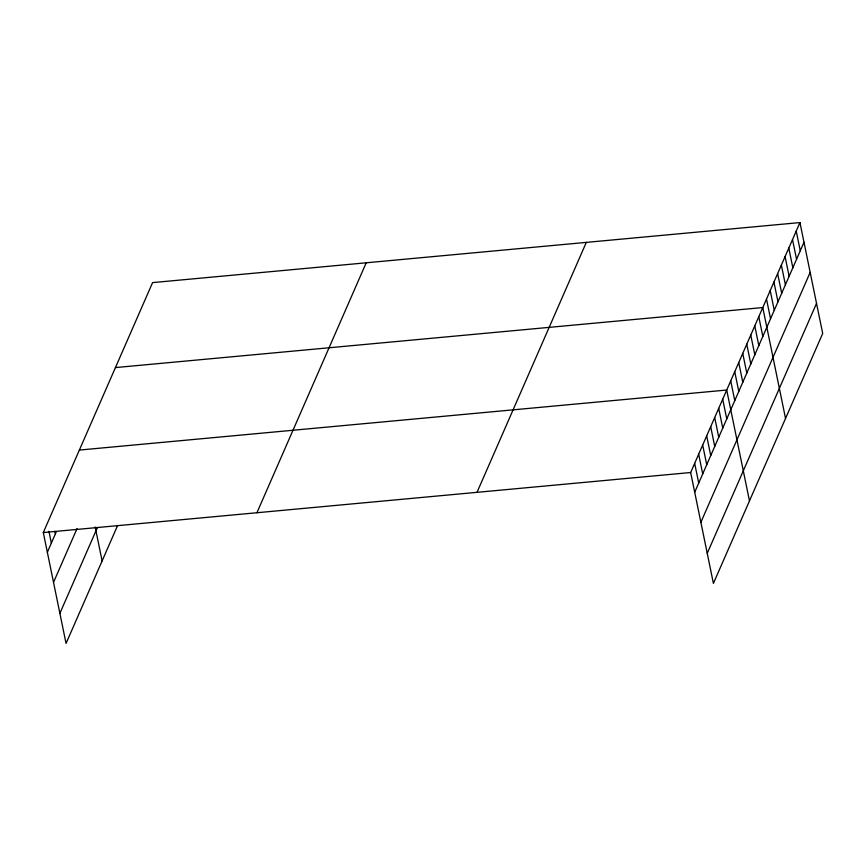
<?xml version="1.0" encoding="UTF-8"?>
<svg xmlns="http://www.w3.org/2000/svg" width="866" height="866" viewBox="0 0 866 866"><rect width="100%" height="100%" fill="white"/><g stroke="black" fill="none" stroke-linecap="round" stroke-linejoin="round"><path stroke-width="1.3" d="M117.646 525.424L66.054 643.427L43.3 532.547L152.589 282.608L799.946 222.573L822.7 333.453L713.411 583.392L690.657 472.522L799.946 222.573M47.349 552.259L56.366 531.648M53.519 582.342L77.063 528.509M59.884 613.345L97.447 527.426M256.931 512.737L366.21 262.799M477.025 492.332L586.314 242.383M694.705 492.234L803.984 242.296M700.875 522.317L810.165 272.379M707.241 553.309L816.53 303.371M115.427 367.585L762.784 307.56L785.538 418.43M79.369 450.071L726.715 390.036L749.48 500.916M43.3 532.547L690.657 472.522M796.222 231.07L800.271 250.794M792.509 239.579L796.558 259.291M788.796 248.077L792.845 267.789M785.083 256.574L789.121 276.286M781.359 265.072L785.408 284.784M777.646 273.569L781.695 293.282M773.933 282.067L777.982 301.779M770.22 290.565L774.258 310.277M766.497 299.062L770.545 318.775M758.778 316.718L762.827 336.441M754.773 325.887L758.811 345.599M750.757 335.055L754.806 354.768M746.752 344.213L750.8 363.926M742.747 353.382L746.795 373.094M738.741 362.551L742.79 382.263M734.736 371.709L738.785 391.421M730.731 380.878L734.769 400.59M722.709 399.204L726.758 418.917M718.704 408.373L722.753 428.085M714.699 417.531L718.748 437.243M710.694 426.7L714.742 446.412M706.678 435.858L710.726 455.581M702.672 445.027L706.721 464.739M698.667 454.195L702.716 473.908M694.662 463.353L698.71 483.066M95.152 526.983L102.123 560.941M54.818 531.302L55.359 533.932M48.929 531.269L51.354 543.101"/></g></svg>
